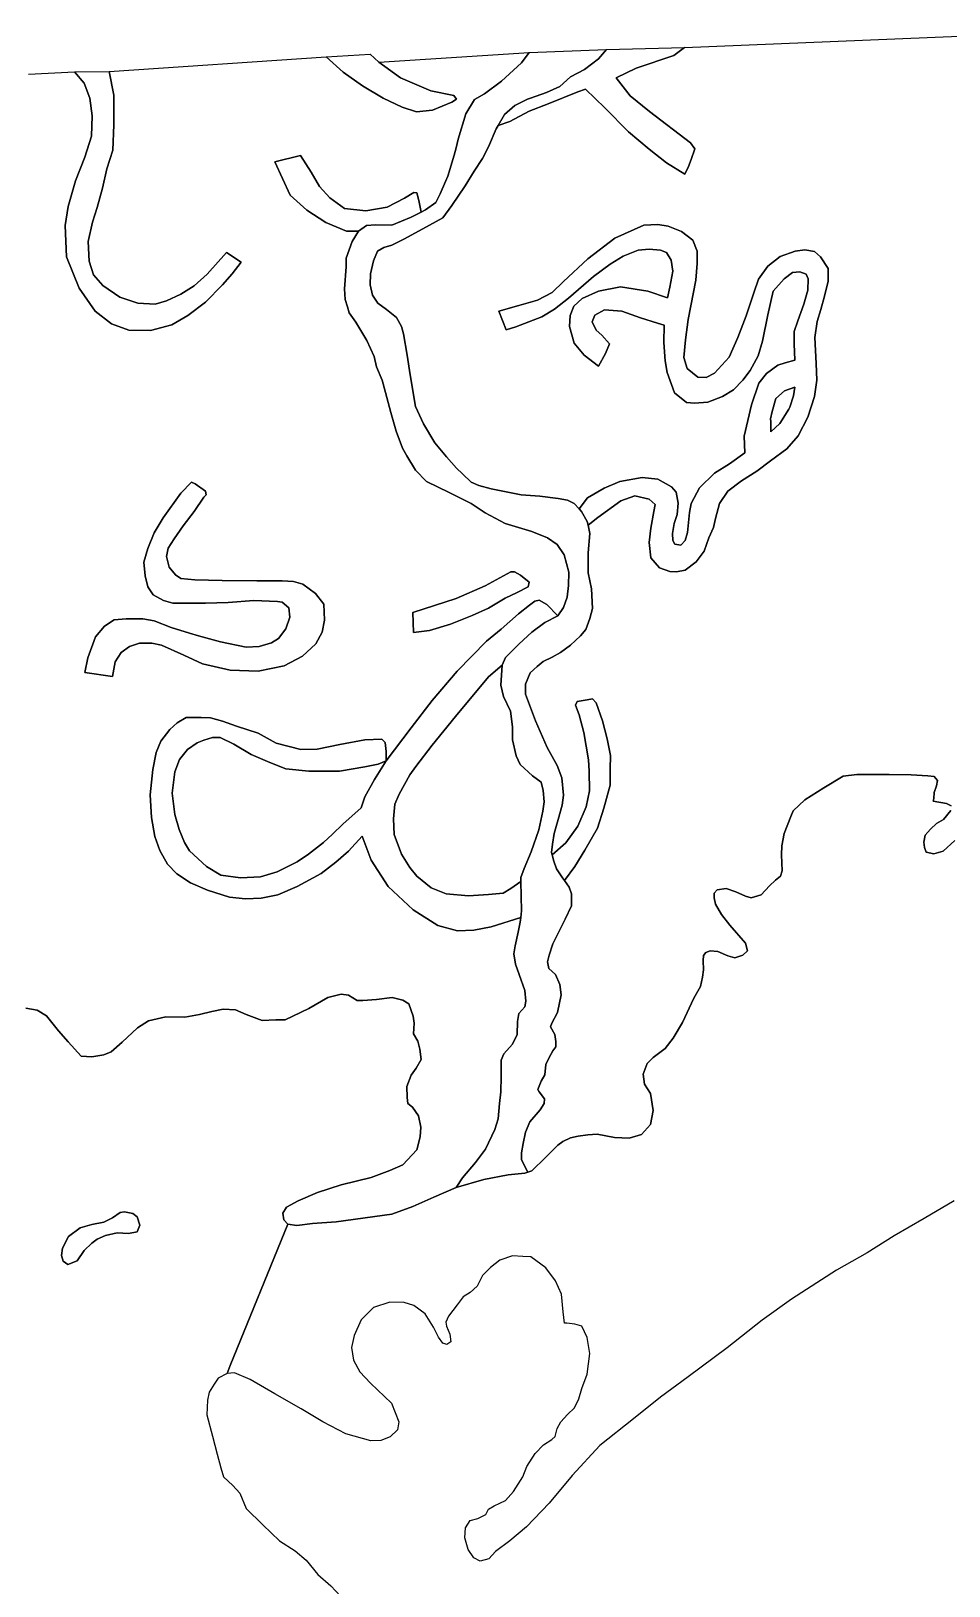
# Model space of a CAD drawing. Header units: inches. Extents: x 288635 to 1232953, y 676945 to 1655780.
# Drawn here: x 362941 to 382226, y 744896 to 777545 of the extents above; entities that cross this region are included whole.
import ezdxf

# ---------------------------------------------------------------- set-up
doc = ezdxf.new("R2010")
doc.units = ezdxf.units.IN
doc.header["$MEASUREMENT"] = 0

msp = doc.modelspace()

# ---------------------------------------------------------------- linework, layer by layer
at = {"color": 1}
for points in [[(382272.2355, 761277.1502), (382175.7153, 761322.8703), (381896.3148, 761373.6704), (381906.4748, 761429.5505), (381916.6348, 761556.5508), (381962.3549, 761698.7911), (381987.7549, 761810.5513), (381916.6348, 761891.8315), (381779.4745, 761907.0715), (381428.9538, 761927.3915), (380966.6729, 761932.4716), (380291.0316, 761932.4716), (380001.471, 761896.9115), (379600.1502, 761653.071), (379198.8294, 761404.1505), (378954.9889, 761170.47), (378904.1888, 761053.6298), (378761.9485, 760692.9491), (378716.2284, 760433.8686), (378706.0684, 760250.9882), (378721.3084, 759910.6275), (378685.7483, 759798.8673), (378584.1481, 759717.5871), (378457.1479, 759595.6669), (378279.3475, 759407.7065), (378071.0671, 759346.7464), (377954.2269, 759377.2264), (377751.0265, 759473.7466), (377542.7461, 759539.7868), (377354.7857, 759514.3867), (377293.8256, 759443.2666), (377293.8256, 759346.7464), (377324.3056, 759209.5861), (377446.2259, 758996.2257), (377624.0262, 758772.7052), (377949.1469, 758391.7045), (377994.867, 758229.1441), (377893.2668, 758137.704), (377725.6264, 758086.9039), (377583.3861, 758127.5439), (377370.0257, 758218.9841), (377207.4654, 758229.1441), (377121.1052, 758193.5841), (377070.3051, 758132.624), (377065.2251, 758031.0238), (377070.3051, 757832.9034), (377049.9851, 757680.5031), (377004.265, 757482.3827), (376867.1047, 757238.5422), (376628.3442, 756725.4611), (376430.2238, 756395.2605), (376262.5835, 756181.9001), (376008.583, 755993.9397), (375886.6627, 755866.9394), (375800.3026, 755643.419), (375830.7826, 755435.1386), (375957.7829, 755237.0182), (376008.583, 754876.3374), (375952.7029, 754581.6969), (375769.8225, 754373.4164), (375505.662, 754297.2163), (375200.8614, 754312.4563), (374835.1006, 754383.5765), (374642.0603, 754368.3364), (374438.8598, 754342.9364), (374276.2995, 754307.3763), (374113.7392, 754231.1762), (374007.059, 754149.896), (373747.9785, 753890.8155), (373463.4979, 753611.4149), (373375.2741, 753584.0351), (373241.5505, 753846.1528), (373241.5505, 753988.393), (373277.1106, 754186.5134), (373327.9107, 754425.2739), (373419.3509, 754643.7144), (373637.7913, 754892.6349), (373719.4948, 755028.9485), (373729.6549, 755120.3886), (373612.8146, 755267.7089), (373587.4146, 755318.509), (373658.5347, 755496.3094), (373734.7349, 755628.3897), (373755.0549, 755841.7501), (373816.015, 755978.9104), (373902.3752, 756131.3107), (373968.4153, 756212.5908), (373968.4153, 756329.4311), (373948.0953, 756471.6713), (373856.6551, 756634.2317), (373882.0552, 756715.5118), (373998.8954, 756933.9523), (374080.1756, 757309.873), (374049.6955, 757523.2334), (373958.2553, 757736.5939), (373816.015, 757858.5141), (373790.615, 758000.7544), (373826.175, 758137.9147), (373902.3752, 758381.7552), (374161.4557, 758894.8362), (374298.616, 759179.3168), (374298.616, 759428.2373), (374247.8159, 759570.4775), (374145.4983, 759709.3371), (374363.9866, 760005.3497), (374572.267, 760345.7104), (374841.5075, 760807.9913), (374973.5878, 761224.5521), (375105.668, 761707.1531), (375105.668, 762047.5138), (375115.8281, 762331.9943), (375044.7079, 762682.515), (374948.1877, 763063.5158), (374816.1075, 763439.4366), (374734.8273, 763525.7967), (374623.0671, 763505.4767), (374414.7867, 763469.9166), (374379.2266, 763393.7165), (374455.4267, 763190.5161), (374551.9469, 762819.6753), (374653.5471, 762240.5542), (374669.4432, 762001.7461), (374673.8672, 761590.3129), (374602.747, 761255.0322), (374430.0267, 760848.6314), (374176.0262, 760498.1107), (373890.9822, 760246.4937), (373876.9751, 760296.919), (373897.2952, 760474.7194), (373932.8553, 760693.1598), (374012.8654, 760992.8804), (374099.2256, 761292.601), (374129.7057, 761500.8814), (374089.0656, 761861.5621), (373992.5454, 762125.7227), (373784.265, 762501.6434), (373540.4245, 763060.4445), (373332.1441, 763619.2456), (373332.1441, 763832.6061), (373428.6643, 764066.2865), (373570.9045, 764203.4468), (373702.9848, 764310.127), (373890.9452, 764401.5672), (374063.6655, 764498.0874), (374271.9459, 764650.4877), (374485.3064, 764843.5281), (374597.0666, 764980.6884), (374683.4268, 765209.2888), (374739.3069, 765417.5692), (374713.9068, 765834.1301), (374647.8667, 766169.4107), (374647.8667, 766585.9716), (374683.4268, 766992.3724), (374644.5721, 767168.9844), (374852.1896, 767332.5165), (375329.7106, 767677.9572), (375624.3512, 767784.6374), (375929.1518, 767713.5172), (376051.072, 767601.757), (376025.672, 767459.5167), (375959.6319, 767108.996), (375929.1518, 766809.2754), (375959.6319, 766484.1548), (376142.5122, 766275.8743), (376360.9527, 766194.5942), (376503.1929, 766189.5142), (376680.9933, 766225.0742), (376914.6738, 766397.7946), (377082.3141, 766626.395), (377178.8343, 766905.7956), (377280.4345, 767124.236), (377321.0746, 767307.1164), (377407.4347, 767627.1571), (377580.1551, 767886.2376), (377864.6357, 768099.598), (378189.7563, 768302.7984), (378479.3169, 768521.2388), (378819.6776, 768770.1593), (379058.4381, 769049.5599), (379261.6385, 769440.7207), (379403.8787, 769872.5215), (379449.5988, 770217.9622), (379434.3588, 770563.4029), (379408.9588, 771112.044), (379459.7589, 771447.3247), (379535.959, 771696.2452), (379612.1592, 771980.7258), (379688.3593, 772295.6864), (379688.3593, 772559.8469), (379529.4163, 772804.0385), (379398.7987, 772915.4476), (379200.6783, 772951.0077), (378997.4779, 772920.5276), (378682.5173, 772813.8474), (378418.3568, 772605.567), (378225.3164, 772336.3265), (378128.7962, 772051.8459), (377966.2359, 771569.2449), (377793.5155, 771112.044), (377610.6352, 770700.5632), (377300.7545, 770360.2025), (377122.9542, 770268.7623), (376950.2338, 770278.9224), (376725.6974, 770459.0087), (376654.5772, 770687.6092), (376690.1373, 771063.5299), (376746.0174, 771490.2508), (376801.8975, 771774.7313), (376908.5778, 772313.2124), (376939.0578, 772663.7331), (376939.0578, 772922.8136), (376847.6176, 773151.4141), (376603.7771, 773339.3745), (376329.4566, 773451.1347), (376111.0162, 773481.6148), (375816.3756, 773466.3747), (375206.7743, 773197.1342), (374637.8132, 772765.3333), (374124.7322, 772287.8124), (373885.9717, 772054.1319), (373581.1711, 771896.6516), (373190.0103, 771784.8914), (372768.3695, 771662.9711), (372925.8498, 771271.8103), (373129.0502, 771332.7705), (373672.6113, 771546.1309), (373941.8518, 771703.6112), (374231.4124, 771937.2917), (374754.6534, 772389.4126), (375105.1741, 772653.5731), (375379.4947, 772816.1334), (375694.4553, 772943.1337), (375928.1358, 772963.4537), (376166.8963, 772948.2137), (376288.8165, 772897.4136), (376390.4167, 772734.8533), (376425.9768, 772506.2528), (376359.9367, 772170.9721), (376314.7267, 771944.9225), (375901.3363, 772085.5127), (375327.2951, 772171.8729), (374859.9342, 772080.4327), (374519.5735, 771933.1124), (374346.8531, 771770.5521), (374265.573, 771572.4317), (374250.333, 771338.7512), (374351.9332, 770993.3105), (374560.2136, 770739.31), (374859.9342, 770510.7095), (375007.2545, 770774.8701), (375093.6146, 770978.0705), (374931.0543, 771160.9508), (374814.2141, 771267.631), (374727.8539, 771440.3514), (374783.734, 771582.5917), (374992.0144, 771694.3519), (375352.6952, 771663.8718), (375743.8559, 771526.7116), (376104.5367, 771409.8713), (376242.0487, 771369.5065), (376238.0164, 771002.5698), (376263.4165, 770621.569), (376304.0565, 770372.6485), (376456.4568, 769951.0077), (376710.4574, 769747.8073), (376879.1137, 769735.3613), (377163.5943, 769750.6013), (377468.3949, 769872.5215), (377702.0753, 770014.7618), (377895.1157, 770217.9622), (378052.596, 770421.1626), (378220.2364, 770725.9632), (378311.6766, 771030.7639), (378418.3568, 771589.565), (378535.197, 772087.406), (378763.7975, 772341.4065), (378941.5978, 772473.4867), (379093.9981, 772488.7268), (379226.0784, 772437.9267), (379266.7185, 772341.4065), (379261.6385, 772102.646), (379180.3583, 771808.0054), (379048.278, 771462.5647), (378977.1579, 771239.0443), (378972.0779, 770974.8837), (378987.9087, 770637.9135), (378784.3479, 770581.3005), (378631.9476, 770530.5004), (378393.1871, 770357.7801), (378230.6267, 770149.4996), (378078.2264, 769697.3787), (377920.7461, 769042.0574), (377935.5185, 768687.116), (377615.7152, 768460.2787), (377300.7545, 768262.1583), (376985.7939, 767952.2777), (376813.0736, 767622.077), (376777.5135, 767434.1167), (376731.7934, 767017.5558), (376680.9933, 766844.8355), (376589.5531, 766753.3953), (376467.6329, 766773.7153), (376426.9928, 766849.9155), (376416.8328, 766992.1558), (376452.3928, 767205.5162), (376518.433, 767393.4766), (376538.753, 767632.2371), (376493.0329, 767865.9175), (376396.5127, 767977.6778), (376112.0322, 768135.1581), (375781.8315, 768170.7181), (375314.4706, 768084.358), (374979.1899, 767947.1977), (374633.7492, 767743.9973), (374454.2927, 767516.2004), (374353.2261, 767627.3737), (374210.9858, 767693.4138), (374017.9454, 767728.9739), (373626.7846, 767779.774), (373240.7039, 767810.254), (372610.7826, 767932.1743), (372351.7021, 768003.2944), (372184.0618, 768074.4146), (372006.2614, 768247.1349), (371879.2612, 768363.9751), (371665.9007, 768607.8156), (371422.0602, 768897.3762), (371183.2998, 769298.697), (371015.6594, 769664.4577), (370903.8992, 770324.8591), (370842.9391, 770741.4199), (370766.7389, 771188.4608), (370721.0188, 771340.8611), (370619.4186, 771528.8215), (370411.1382, 771696.4618), (370228.2579, 771833.6221), (370116.4976, 772001.2624), (370065.6975, 772219.7028), (370070.7775, 772448.3033), (370136.8177, 772722.6238), (370218.0978, 772920.7442), (370350.1781, 773002.0244), (370517.8184, 773052.8245), (370787.059, 773179.8248), (371315.38, 773469.3853), (371589.7006, 773621.7856), (371782.741, 773880.8662), (372062.1415, 774292.347), (372250.1019, 774602.2276), (372427.9023, 774871.4681), (372549.8225, 775115.3086), (372712.3828, 775491.2294), (372753.2001, 775560.0358), (373002.9672, 775646.066), (373409.368, 775861.9664), (373803.0688, 776020.7167), (374431.72, 776268.3672), (374590.7425, 776323.474), (374998.1412, 775933.9332), (375495.9821, 775431.0122), (375927.783, 775065.2515), (376293.5437, 774775.6909), (376674.5445, 774542.0104), (376755.8247, 774699.4908), (376811.7048, 774851.8911), (376887.9049, 775075.4115), (376796.4647, 775197.3317), (375932.863, 775857.7331), (375531.5422, 776182.8537), (375232.8693, 776566.1266), (375650.9225, 776763.6682), (376444.674, 777030.3687), (376666.9245, 777201.8191), (384997.5877, 777545.1069)], [(362886.7875, 776639.8875), (363849.8093, 776688.077), (364058.0897, 776454.3966), (364174.9299, 776134.3559), (364225.73, 775763.5152), (364210.49, 775341.8743), (364068.2497, 774899.9134), (363875.2093, 774402.0724), (363722.809, 773858.5114), (363660.0709, 773464.8811), (363685.4709, 772804.4798), (363949.6315, 772144.0785), (364289.9922, 771661.4775), (364630.3528, 771397.317), (364996.1136, 771265.2367), (365453.3145, 771255.0767), (365895.2754, 771376.997), (366235.636, 771570.0373), (366606.4768, 771849.4379), (366962.0775, 772220.2786), (367165.2779, 772448.8791), (367353.2383, 772692.7196), (367048.4377, 772895.92), (366642.0369, 772443.7991), (366367.7163, 772194.8786), (366088.3158, 772022.1582), (365783.5151, 771879.918), (365544.7547, 771813.8778), (365184.0739, 771829.1179), (364808.1532, 771956.1181), (364447.4725, 772199.9586), (364254.4321, 772428.5591), (364162.9919, 772713.0396), (364137.5919, 773124.5204), (364229.032, 773530.9213), (364327.3302, 773843.2713), (364439.0905, 774249.6721), (364530.5306, 774656.073), (364657.5309, 775047.2337), (364677.8509, 775575.5548), (364677.8509, 776200.396), (364581.3307, 776698.237), (369144.2206, 777007.712), (369499.8213, 776682.5913), (369906.2221, 776393.0307), (370338.0229, 776139.0302), (370739.3438, 775945.9898), (371039.0644, 775849.4696), (371374.345, 775885.0297), (371780.7458, 776052.6701), (371882.346, 776118.7102), (371826.4659, 776194.9103), (371338.785, 776291.4305), (370703.7837, 776560.6711), (370246.5828, 776895.9517), (373408.3442, 777096.5126), (373245.7839, 776878.0722), (372824.143, 776497.0714), (372468.5423, 776227.8309), (372260.2619, 776105.9106), (372077.3815, 775806.19), (371917.7612, 775278.1795), (371869.1011, 775094.9886), (371833.5411, 774942.5883), (371696.3808, 774500.6274), (371647.2458, 774383.3373), (371538.9005, 774124.7067), (371442.3803, 773946.9063), (371229.0199, 773789.426), (371137.1649, 773742.7201), (371089.7233, 773990.1154), (371049.0833, 774147.5957), (370983.0431, 774157.7557), (370790.0027, 774035.8355), (370419.162, 773847.8751), (369977.2011, 773771.6749), (369525.0802, 773822.475), (369220.2796, 774040.9155), (369001.8392, 774284.756), (368824.0388, 774579.3966), (368600.5184, 774934.9973), (368062.0373, 774797.837), (368387.1579, 774101.8756), (368732.5986, 773781.835), (369133.9194, 773522.7544), (369570.8003, 773344.9541), (369816.777, 773342.3851), (369684.6968, 773123.9446), (369557.6965, 772773.4239), (369557.6965, 772595.6236), (369527.2164, 772133.3427), (369537.3765, 771909.8222), (369588.1766, 771752.3419), (369623.7366, 771630.4217), (369765.9769, 771432.3013), (369994.5774, 771051.3005), (370152.0577, 770710.9398), (370197.7778, 770497.5794), (370314.618, 770213.0988), (370390.8182, 769954.0183), (370497.4984, 769537.4575), (370609.2586, 769141.2167), (370746.4189, 768785.616), (370832.7791, 768623.0556), (371020.7394, 768323.335), (371249.3399, 768089.6546), (371726.8608, 767855.9741), (372189.1418, 767627.3737), (372478.7024, 767429.2533), (372900.3432, 767205.7328), (373464.2243, 767038.0925), (373794.425, 766900.9322), (373992.5454, 766763.7719), (374139.8657, 766550.4115), (374236.3859, 766184.6508), (374231.3059, 765905.2502), (374205.9058, 765656.3297), (374129.7057, 765437.8893), (374007.7854, 765265.1689), (373775.6729, 765506.2559), (373618.1926, 765597.6961), (373521.6724, 765577.376), (373409.9121, 765491.0158), (373181.3117, 765308.1355), (372820.631, 764988.0948), (372510.7503, 764734.0943), (371896.0691, 764104.1731), (371367.7481, 763489.4918), (370925.7872, 762915.4507), (370402.5461, 762219.4893), (370402.5461, 762219.4893), (370398.6656, 762418.9944), (370378.3455, 762606.9547), (370312.3054, 762678.0749), (369956.7047, 762662.8348), (369428.3836, 762561.2346), (368950.8627, 762464.7144), (368610.502, 762459.6344), (368092.341, 762591.7147), (367711.3402, 762805.0751), (367259.2193, 762952.3954), (366964.5787, 763053.9956), (366710.5782, 763125.1158), (366512.4578, 763130.1958), (366202.5772, 763130.1958), (366009.5368, 763018.4356), (365857.1365, 762881.2753), (365669.1761, 762632.3548), (365567.5759, 762398.6743), (365496.4558, 762037.9936), (365440.5757, 761504.5925), (365471.0557, 761032.1516), (365542.1759, 760630.8308), (365648.8561, 760341.2702), (365806.3364, 760051.7096), (366004.4568, 759848.5092), (366288.9374, 759660.5488), (366649.6181, 759503.0685), (367111.899, 759360.8282), (367447.1797, 759325.2682), (367772.3003, 759340.5082), (368122.821, 759406.5483), (368529.2218, 759579.2687), (369037.2228, 759853.5892), (369347.1035, 760092.3497), (369611.264, 760326.0302), (369899.6251, 760639.6061), (370087.5855, 760136.6851), (370443.1862, 759582.964), (370966.4273, 759095.2831), (371484.5883, 758765.0824), (371901.1491, 758648.2422), (372241.5098, 758668.5622), (372607.2705, 758734.6023), (373229.0764, 758931.8132), (373216.5738, 758833.8761), (373175.9337, 758620.5156), (373114.9736, 758336.0351), (373084.4936, 758168.3947), (373120.0536, 757949.9543), (373196.2538, 757731.5139), (373318.174, 757401.3132), (373338.4941, 757177.7928), (373313.094, 757055.8725), (373186.0938, 756918.7122), (373160.6937, 756751.0719), (373155.6137, 756471.6713), (373059.0935, 756268.4709), (372876.2131, 756065.2705), (372820.333, 755938.2703), (372815.253, 755592.8296), (372810.173, 755267.7089), (372784.773, 755028.9485), (372753.8696, 754704.6745), (372682.7494, 754481.154), (372489.709, 754064.5932), (372276.3486, 753790.2726), (372002.0281, 753465.152), (371869.9478, 753261.9516), (371404.9207, 753062.1438), (370964.6531, 752859.79), (370522.6922, 752702.3097), (369354.2899, 752539.7494), (368851.3689, 752509.2693), (368526.2482, 752463.5492), (368333.2078, 752488.9493), (368249.2058, 752584.6829), (368228.8857, 752721.8432), (368310.1659, 752848.8434), (368554.0064, 752980.9237), (368955.3272, 753153.644), (369458.2482, 753316.2044), (370083.0894, 753473.6847), (370479.3302, 753615.925), (370748.5708, 753737.8452), (371048.2914, 754052.8058), (371114.3315, 754327.1264), (371129.5715, 754530.3268), (371083.8514, 754769.0873), (370951.7712, 754946.8876), (370855.251, 755028.1678), (370840.011, 755155.168), (370834.931, 755383.7685), (370926.3711, 755622.529), (371033.0513, 755769.8493), (371139.7316, 755952.7296), (371109.2515, 756166.0901), (371063.5314, 756333.7304), (370977.1712, 756486.1307), (370992.4113, 756709.6512), (370967.0112, 756856.9715), (370880.651, 757116.052), (370753.6508, 757197.3321), (370530.1303, 757253.2122), (370199.9297, 757207.4922), (369910.3691, 757187.1721), (369793.5289, 757187.1721), (369610.6485, 757304.0123), (369453.1682, 757324.3324), (369173.7676, 757253.2122), (368777.5268, 757019.5318), (368437.1662, 756856.9715), (368279.6858, 756780.7713), (368081.5654, 756780.7713), (367797.0849, 756770.6113), (367461.8042, 756892.5315), (367238.2838, 756994.1317), (366974.1232, 757004.2917), (366740.4428, 756958.5717), (366476.2822, 756892.5315), (366171.4816, 756841.7314), (365775.2408, 756846.8114), (365404.4001, 756760.4513), (365175.7996, 756613.131), (364855.759, 756313.4104), (364622.0785, 756110.21), (364469.6782, 756049.2498), (364215.6777, 756008.6098), (363991.7392, 756016.4753), (363718.5141, 756323.2317), (363515.3136, 756551.8322), (363266.3931, 756866.7928), (363068.2728, 756983.633), (362829.5123, 757024.2731)], [(382338.2756, 752981.4937), (381708.3544, 752610.6529), (381078.4331, 752244.8922), (380504.392, 751889.2915), (379864.3107, 751523.5307), (378919.4288, 750913.9295), (378304.7476, 750477.0486), (377568.1461, 749892.8475), (376750.2645, 749283.2463), (376166.0633, 748861.6054), (375597.1022, 748404.4045), (374890.9808, 747845.6034), (374311.8596, 747215.6821), (373829.2586, 746636.561), (373346.6577, 746138.72), (373001.217, 745838.9994), (372701.4964, 745620.5589), (372559.2561, 745463.0786), (372376.3757, 745417.3585), (372244.2955, 745488.4787), (372122.3752, 745661.199), (372056.3351, 745905.0395), (372066.4951, 746118.3999), (372168.0953, 746270.8002), (372325.5756, 746311.4403), (372498.296, 746392.7205), (372549.0961, 746509.5607), (372671.0163, 746580.6809), (372909.7768, 746692.4411), (373077.4171, 746875.3214), (373270.4575, 747185.2021), (373356.8177, 747403.6425), (373534.618, 747677.963), (373707.3384, 747855.7634), (373885.1387, 747972.6036), (373951.1789, 748033.5638), (373996.899, 748201.2041), (374073.0991, 748343.4444), (374210.2594, 748495.8447), (374357.5797, 748633.005), (374449.0199, 748820.9653), (374515.06, 749039.4058), (374626.8202, 749344.2064), (374682.7003, 749776.0072), (374621.7402, 750111.2879), (374509.98, 750350.0484), (374362.6597, 750390.6885), (374200.0994, 750411.0085), (374149.2993, 750411.0085), (374123.8992, 750649.769), (374083.2591, 751020.6097), (373956.2589, 751305.0903), (373758.1385, 751574.3308), (373443.1779, 751808.0113), (373271.2455, 751815.675), (373052.805, 751825.835), (372789.2234, 751736.2611), (372591.103, 751583.8608), (372423.4627, 751416.2205), (372311.7025, 751192.7), (372164.3822, 751055.5397), (372017.0619, 750969.1796), (371895.1416, 750796.4592), (371712.2613, 750562.7788), (371656.3812, 750430.6985), (371666.5412, 750349.4183), (371737.6613, 750181.778), (371763.0614, 750024.2977), (371676.7012, 749968.4176), (371590.341, 749993.8176), (371503.9809, 750120.8179), (371397.3006, 750329.0983), (371219.5003, 750608.4989), (370985.8198, 750786.2992), (370782.6194, 750847.2593), (370477.8188, 750857.4194), (370132.3781, 750740.5791), (369873.2976, 750481.4986), (369725.9773, 750156.378), (369670.0972, 749902.3774), (369715.8173, 749633.1369), (369847.8975, 749394.3764), (370071.418, 749155.6159), (370513.3789, 748733.9751), (370665.7792, 748342.8143), (370640.3791, 748170.094), (370487.9788, 748022.7737), (370289.8584, 747946.5735), (370076.498, 747941.4935), (369553.2569, 748088.8138), (369070.656, 748337.7343), (368613.4551, 748612.0549), (368064.814, 748932.0955), (367546.6529, 749226.7361), (367216.4523, 749368.9764), (367058.972, 749358.8164), (367126.6972, 749525.182), (368333.2078, 752488.9493), (368526.2482, 752463.5492), (368851.3689, 752509.2693), (369354.2899, 752539.7494), (370522.6922, 752702.3097), (370964.6531, 752859.79), (371404.9207, 753062.1438), (371869.9478, 753261.9516), (372453.6461, 753427.3082), (372965.6569, 753525.0547), (373316.1776, 753565.6948), (373375.2741, 753584.0351), (373463.4979, 753611.4149), (373747.9785, 753890.8155), (374007.059, 754149.896), (374113.7392, 754231.1762), (374276.2995, 754307.3763), (374438.8598, 754342.9364), (374642.0603, 754368.3364), (374835.1006, 754383.5765), (375200.8614, 754312.4563), (375505.662, 754297.2163), (375769.8225, 754373.4164), (375952.7029, 754581.6969), (376008.583, 754876.3374), (375957.7829, 755237.0182), (375830.7826, 755435.1386), (375800.3026, 755643.419), (375886.6627, 755866.9394), (376008.583, 755993.9397), (376262.5835, 756181.9001), (376430.2238, 756395.2605), (376628.3442, 756725.4611), (376867.1047, 757238.5422), (377004.265, 757482.3827), (377049.9851, 757680.5031), (377070.3051, 757832.9034), (377065.2251, 758031.0238), (377070.3051, 758132.624), (377121.1052, 758193.5841), (377207.4654, 758229.1441), (377370.0257, 758218.9841), (377583.3861, 758127.5439), (377725.6264, 758086.9039), (377893.2668, 758137.704), (377994.867, 758229.1441), (377949.1469, 758391.7045), (377624.0262, 758772.7052), (377446.2259, 758996.2257), (377324.3056, 759209.5861), (377293.8256, 759346.7464), (377293.8256, 759443.2666), (377354.7857, 759514.3867), (377542.7461, 759539.7868), (377751.0265, 759473.7466), (377954.2269, 759377.2264), (378071.0671, 759346.7464), (378279.3475, 759407.7065), (378457.1479, 759595.6669), (378584.1481, 759717.5871), (378685.7483, 759798.8673), (378721.3084, 759910.6275), (378706.0684, 760250.9882), (378716.2284, 760433.8686), (378761.9485, 760692.9491), (378904.1888, 761053.6298), (378954.9889, 761170.47), (379198.8294, 761404.1505), (379600.1502, 761653.071), (380001.471, 761896.9115), (380291.0316, 761932.4716), (380966.6729, 761932.4716), (381428.9538, 761927.3915), (381779.4745, 761907.0715), (381916.6348, 761891.8315), (381987.7549, 761810.5513), (381962.3549, 761698.7911), (381916.6348, 761556.5508), (381906.4748, 761429.5505), (381896.3148, 761373.6704), (382175.7153, 761322.8703), (382272.2355, 761277.1502)], [(382267.1555, 761175.55), (382114.7552, 760987.5897), (381962.3549, 760906.3095), (381840.4347, 760789.4693), (381723.5944, 760662.469), (381698.1944, 760515.1487), (381713.4344, 760403.3885), (381748.9945, 760301.7883), (381911.5548, 760271.3082), (382104.5952, 760327.1883), (382346.4866, 760550.7529)], [(382346.4866, 760550.7529), (382104.5952, 760327.1883), (381911.5548, 760271.3082), (381748.9945, 760301.7883), (381713.4344, 760403.3885), (381698.1944, 760515.1487), (381723.5944, 760662.469), (381840.4347, 760789.4693), (381962.3549, 760906.3095), (382114.7552, 760987.5897), (382267.1555, 761175.55)], [(362829.5123, 757024.2731), (363068.2728, 756983.633), (363266.3931, 756866.7928), (363515.3136, 756551.8322), (363718.5141, 756323.2317), (363991.7392, 756016.4753), (364215.6777, 756008.6098), (364469.6782, 756049.2498), (364622.0785, 756110.21), (364855.759, 756313.4104), (365175.7996, 756613.131), (365404.4001, 756760.4513), (365775.2408, 756846.8114), (366171.4816, 756841.7314), (366476.2822, 756892.5315), (366740.4428, 756958.5717), (366974.1232, 757004.2917), (367238.2838, 756994.1317), (367461.8042, 756892.5315), (367797.0849, 756770.6113), (368081.5654, 756780.7713), (368279.6858, 756780.7713), (368437.1662, 756856.9715), (368777.5268, 757019.5318), (369173.7676, 757253.2122), (369453.1682, 757324.3324), (369610.6485, 757304.0123), (369793.5289, 757187.1721), (369910.3691, 757187.1721), (370199.9297, 757207.4922), (370530.1303, 757253.2122), (370753.6508, 757197.3321), (370880.651, 757116.052), (370967.0112, 756856.9715), (370992.4113, 756709.6512), (370977.1712, 756486.1307), (371063.5314, 756333.7304), (371109.2515, 756166.0901), (371139.7316, 755952.7296), (371033.0513, 755769.8493), (370926.3711, 755622.529), (370834.931, 755383.7685), (370840.011, 755155.168), (370855.251, 755028.1678), (370951.7712, 754946.8876), (371083.8514, 754769.0873), (371129.5715, 754530.3268), (371114.3315, 754327.1264), (371048.2914, 754052.8058), (370748.5708, 753737.8452), (370479.3302, 753615.925), (370083.0894, 753473.6847), (369458.2482, 753316.2044), (368955.3272, 753153.644), (368554.0064, 752980.9237), (368310.1659, 752848.8434), (368228.8857, 752721.8432), (368249.2058, 752584.6829), (368333.2078, 752488.9493), (367126.6972, 749525.182), (367058.972, 749358.8164), (366873.7712, 749256.808), (366787.4111, 749129.8078), (366685.8109, 748967.2474), (366645.1708, 748794.5271), (366635.0108, 748484.6465), (366751.851, 748037.6056), (366853.4512, 747661.6848), (366924.5713, 747377.2043), (366980.4515, 747189.2439), (367178.5718, 747001.2835), (367325.8921, 746843.8032), (367463.0524, 746523.7625), (367808.4931, 746178.3219), (368159.0138, 745843.0412), (368489.2145, 745634.7608), (368722.8949, 745436.6404), (368966.7354, 745131.8398), (369241.056, 744898.1593), (369449.3364, 744674.6388)]]:
    msp.add_lwpolyline(points, dxfattribs=at)
for points in [[(371374.345, 775885.0297), (371039.0644, 775849.4696), (370739.3438, 775945.9898), (370338.0229, 776139.0302), (369906.2221, 776393.0307), (369499.8213, 776682.5913), (369144.2206, 777007.712), (370063.7024, 777058.5121), (370246.5828, 776895.9517), (370703.7837, 776560.6711), (371338.785, 776291.4305), (371826.4659, 776194.9103), (371882.346, 776118.7102), (371780.7458, 776052.6701), (371374.345, 775885.0297)], [(371315.38, 773469.3853), (370787.059, 773179.8248), (370517.8184, 773052.8245), (370350.1781, 773002.0244), (370218.0978, 772920.7442), (370136.8177, 772722.6238), (370070.7775, 772448.3033), (370065.6975, 772219.7028), (370116.4976, 772001.2624), (370228.2579, 771833.6221), (370411.1382, 771696.4618), (370619.4186, 771528.8215), (370721.0188, 771340.8611), (370766.7389, 771188.4608), (370842.9391, 770741.4199), (370903.8992, 770324.8591), (371015.6594, 769664.4577), (371183.2998, 769298.697), (371422.0602, 768897.3762), (371665.9007, 768607.8156), (371879.2612, 768363.9751), (372006.2614, 768247.1349), (372184.0618, 768074.4146), (372351.7021, 768003.2944), (372610.7826, 767932.1743), (373240.7039, 767810.254), (373626.7846, 767779.774), (374017.9454, 767728.9739), (374210.9858, 767693.4138), (374353.2261, 767627.3737), (374454.2927, 767516.2004), (374505.6264, 767459.7333), (374627.5466, 767246.3729), (374644.5721, 767168.9844), (374683.4268, 766992.3724), (374647.8667, 766585.9716), (374647.8667, 766169.4107), (374713.9068, 765834.1301), (374739.3069, 765417.5692), (374683.4268, 765209.2888), (374597.0666, 764980.6884), (374485.3064, 764843.5281), (374271.9459, 764650.4877), (374063.6655, 764498.0874), (373890.9452, 764401.5672), (373702.9848, 764310.127), (373570.9045, 764203.4468), (373428.6643, 764066.2865), (373332.1441, 763832.6061), (373332.1441, 763619.2456), (373540.4245, 763060.4445), (373784.265, 762501.6434), (373992.5454, 762125.7227), (374089.0656, 761861.5621), (374129.7057, 761500.8814), (374099.2256, 761292.601), (374012.8654, 760992.8804), (373932.8553, 760693.1598), (373897.2952, 760474.7194), (373876.9751, 760296.919), (373890.9822, 760246.4937), (373927.7753, 760114.0386), (373978.5754, 759951.4783), (374105.5756, 759763.5179), (374145.4983, 759709.3371), (374247.8159, 759570.4775), (374298.616, 759428.2373), (374298.616, 759179.3168), (374161.4557, 758894.8362), (373902.3752, 758381.7552), (373826.175, 758137.9147), (373790.615, 758000.7544), (373816.015, 757858.5141), (373958.2553, 757736.5939), (374049.6955, 757523.2334), (374080.1756, 757309.873), (373998.8954, 756933.9523), (373882.0552, 756715.5118), (373856.6551, 756634.2317), (373948.0953, 756471.6713), (373968.4153, 756329.4311), (373968.4153, 756212.5908), (373902.3752, 756131.3107), (373816.015, 755978.9104), (373755.0549, 755841.7501), (373734.7349, 755628.3897), (373658.5347, 755496.3094), (373587.4146, 755318.509), (373612.8146, 755267.7089), (373729.6549, 755120.3886), (373719.4948, 755028.9485), (373637.7913, 754892.6349), (373419.3509, 754643.7144), (373327.9107, 754425.2739), (373277.1106, 754186.5134), (373241.5505, 753988.393), (373241.5505, 753846.1528), (373375.2741, 753584.0351), (373316.1776, 753565.6948), (372965.6569, 753525.0547), (372453.6461, 753427.3082), (371869.9478, 753261.9516), (372002.0281, 753465.152), (372276.3486, 753790.2726), (372489.709, 754064.5932), (372682.7494, 754481.154), (372753.8696, 754704.6745), (372784.773, 755028.9485), (372810.173, 755267.7089), (372815.253, 755592.8296), (372820.333, 755938.2703), (372876.2131, 756065.2705), (373059.0935, 756268.4709), (373155.6137, 756471.6713), (373160.6937, 756751.0719), (373186.0938, 756918.7122), (373313.094, 757055.8725), (373338.4941, 757177.7928), (373318.174, 757401.3132), (373196.2538, 757731.5139), (373120.0536, 757949.9543), (373084.4936, 758168.3947), (373114.9736, 758336.0351), (373175.9337, 758620.5156), (373216.5738, 758833.8761), (373229.0764, 758931.8132), (373247.0539, 759072.6365), (373233.6557, 759684.4868), (373231.8139, 759768.5979), (373297.854, 759961.6383), (373450.2543, 760312.159), (373607.7346, 760769.3599), (373692.8248, 761165.6007), (373723.3048, 761358.6411), (373697.9048, 761597.4016), (373657.2647, 761770.1219), (373479.4644, 761907.2822), (373220.3838, 762140.9627), (373134.0237, 762323.843), (373052.7435, 762664.2037), (373052.7435, 762938.5243), (373012.1034, 763263.6449), (372869.8631, 763573.5255), (372813.983, 763812.286), (372839.3831, 764228.8469), (372905.4232, 764391.4072), (373190.307, 764668.6941), (373286.424, 764762.2479), (373464.2243, 764924.8083), (373733.4649, 765122.9286), (374007.7854, 765265.1689), (374129.7057, 765437.8893), (374205.9058, 765656.3297), (374231.3059, 765905.2502), (374236.3859, 766184.6508), (374139.8657, 766550.4115), (373992.5454, 766763.7719), (373794.425, 766900.9322), (373464.2243, 767038.0925), (372900.3432, 767205.7328), (372478.7024, 767429.2533), (372189.1418, 767627.3737), (371726.8608, 767855.9741), (371249.3399, 768089.6546), (371020.7394, 768323.335), (370832.7791, 768623.0556), (370746.4189, 768785.616), (370609.2586, 769141.2167), (370497.4984, 769537.4575), (370390.8182, 769954.0183), (370314.618, 770213.0988), (370197.7778, 770497.5794), (370152.0577, 770710.9398), (369994.5774, 771051.3005), (369765.9769, 771432.3013), (369623.7366, 771630.4217), (369588.1766, 771752.3419), (369537.3765, 771909.8222), (369527.2164, 772133.3427), (369557.6965, 772595.6236), (369557.6965, 772773.4239), (369684.6968, 773123.9446), (369816.777, 773342.3851), (369989.4974, 773464.3053), (370177.4577, 773479.5454), (370522.8984, 773469.3853), (370929.2993, 773637.0257), (371137.1649, 773742.7201), (371229.0199, 773789.426), (371442.3803, 773946.9063), (371538.9005, 774124.7067), (371647.2458, 774383.3373), (371696.3808, 774500.6274), (371833.5411, 774942.5883), (371869.1011, 775094.9886), (371917.7612, 775278.1795), (372077.3815, 775806.19), (372260.2619, 776105.9106), (372468.5423, 776227.8309), (372824.143, 776497.0714), (373245.7839, 776878.0722), (373408.3442, 777096.5126), (375033.9475, 777157.4727), (374866.3071, 776959.3523), (374571.6665, 776740.9119), (374277.0259, 776583.4316), (374053.5055, 776380.2312), (373769.0249, 776253.2309), (373431.4646, 776137.8622), (373367.7041, 776116.0706), (373103.5436, 775983.9904), (372890.1832, 775790.95), (372753.2001, 775560.0358), (372712.3828, 775491.2294), (372549.8225, 775115.3086), (372427.9023, 774871.4681), (372250.1019, 774602.2276), (372062.1415, 774292.347), (371782.741, 773880.8662), (371589.7006, 773621.7856), (371315.38, 773469.3853)], [(375232.8693, 776566.1266), (375531.5422, 776182.8537), (375932.863, 775857.7331), (376796.4647, 775197.3317), (376887.9049, 775075.4115), (376811.7048, 774851.8911), (376755.8247, 774699.4908), (376674.5445, 774542.0104), (376293.5437, 774775.6909), (375927.783, 775065.2515), (375495.9821, 775431.0122), (374998.1412, 775933.9332), (374590.7425, 776323.474), (374431.72, 776268.3672), (373803.0688, 776020.7167), (373409.368, 775861.9664), (373002.9672, 775646.066), (372753.2001, 775560.0358), (372890.1832, 775790.95), (373103.5436, 775983.9904), (373367.7041, 776116.0706), (373431.4646, 776137.8622), (373769.0249, 776253.2309), (374053.5055, 776380.2312), (374277.0259, 776583.4316), (374571.6665, 776740.9119), (374866.3071, 776959.3523), (375033.9475, 777157.4727), (376666.9245, 777201.8191), (376444.674, 777030.3687), (375650.9225, 776763.6682), (375232.8693, 776566.1266)], [(365184.0739, 771829.1179), (365544.7547, 771813.8778), (365783.5151, 771879.918), (366088.3158, 772022.1582), (366367.7163, 772194.8786), (366642.0369, 772443.7991), (367048.4377, 772895.92), (367353.2383, 772692.7196), (367165.2779, 772448.8791), (366962.0775, 772220.2786), (366606.4768, 771849.4379), (366235.636, 771570.0373), (365895.2754, 771376.997), (365453.3145, 771255.0767), (364996.1136, 771265.2367), (364630.3528, 771397.317), (364289.9922, 771661.4775), (363949.6315, 772144.0785), (363685.4709, 772804.4798), (363660.0709, 773464.8811), (363722.809, 773858.5114), (363875.2093, 774402.0724), (364068.2497, 774899.9134), (364210.49, 775341.8743), (364225.73, 775763.5152), (364174.9299, 776134.3559), (364058.0897, 776454.3966), (363849.8093, 776688.077), (364581.3307, 776698.237), (364677.8509, 776200.396), (364677.8509, 775575.5548), (364657.5309, 775047.2337), (364530.5306, 774656.073), (364439.0905, 774249.6721), (364327.3302, 773843.2713), (364229.032, 773530.9213), (364137.5919, 773124.5204), (364162.9919, 772713.0396), (364254.4321, 772428.5591), (364447.4725, 772199.9586), (364808.1532, 771956.1181), (365184.0739, 771829.1179)], [(369525.0802, 773822.475), (369977.2011, 773771.6749), (370419.162, 773847.8751), (370790.0027, 774035.8355), (370983.0431, 774157.7557), (371049.0833, 774147.5957), (371089.7233, 773990.1154), (371137.1649, 773742.7201), (370929.2993, 773637.0257), (370522.8984, 773469.3853), (370177.4577, 773479.5454), (369989.4974, 773464.3053), (369816.777, 773342.3851), (369570.8003, 773344.9541), (369133.9194, 773522.7544), (368732.5986, 773781.835), (368387.1579, 774101.8756), (368062.0373, 774797.837), (368600.5184, 774934.9973), (368824.0388, 774579.3966), (369001.8392, 774284.756), (369220.2796, 774040.9155), (369525.0802, 773822.475)], [(376847.6176, 773151.4141), (376939.0578, 772922.8136), (376939.0578, 772663.7331), (376908.5778, 772313.2124), (376801.8975, 771774.7313), (376746.0174, 771490.2508), (376690.1373, 771063.5299), (376654.5772, 770687.6092), (376725.6974, 770459.0087), (376950.2338, 770278.9224), (377122.9542, 770268.7623), (377300.7545, 770360.2025), (377610.6352, 770700.5632), (377793.5155, 771112.044), (377966.2359, 771569.2449), (378128.7962, 772051.8459), (378225.3164, 772336.3265), (378418.3568, 772605.567), (378682.5173, 772813.8474), (378997.4779, 772920.5276), (379200.6783, 772951.0077), (379398.7987, 772915.4476), (379529.4163, 772804.0385), (379688.3593, 772559.8469), (379688.3593, 772295.6864), (379612.1592, 771980.7258), (379535.959, 771696.2452), (379459.7589, 771447.3247), (379408.9588, 771112.044), (379434.3588, 770563.4029), (379449.5988, 770217.9622), (379403.8787, 769872.5215), (379261.6385, 769440.7207), (379058.4381, 769049.5599), (378819.6776, 768770.1593), (378479.3169, 768521.2388), (378189.7563, 768302.7984), (377864.6357, 768099.598), (377580.1551, 767886.2376), (377407.4347, 767627.1571), (377321.0746, 767307.1164), (377280.4345, 767124.236), (377178.8343, 766905.7956), (377082.3141, 766626.395), (376914.6738, 766397.7946), (376680.9933, 766225.0742), (376503.1929, 766189.5142), (376360.9527, 766194.5942), (376142.5122, 766275.8743), (375959.6319, 766484.1548), (375929.1518, 766809.2754), (375959.6319, 767108.996), (376025.672, 767459.5167), (376051.072, 767601.757), (375929.1518, 767713.5172), (375624.3512, 767784.6374), (375329.7106, 767677.9572), (374852.1896, 767332.5165), (374644.5721, 767168.9844), (374627.5466, 767246.3729), (374505.6264, 767459.7333), (374454.2927, 767516.2004), (374633.7492, 767743.9973), (374979.1899, 767947.1977), (375314.4706, 768084.358), (375781.8315, 768170.7181), (376112.0322, 768135.1581), (376396.5127, 767977.6778), (376493.0329, 767865.9175), (376538.753, 767632.2371), (376518.433, 767393.4766), (376452.3928, 767205.5162), (376416.8328, 766992.1558), (376426.9928, 766849.9155), (376467.6329, 766773.7153), (376589.5531, 766753.3953), (376680.9933, 766844.8355), (376731.7934, 767017.5558), (376777.5135, 767434.1167), (376813.0736, 767622.077), (376985.7939, 767952.2777), (377300.7545, 768262.1583), (377615.7152, 768460.2787), (377935.5185, 768687.116), (377920.7461, 769042.0574), (378078.2264, 769697.3787), (378230.6267, 770149.4996), (378393.1871, 770357.7801), (378631.9476, 770530.5004), (378784.3479, 770581.3005), (378987.9087, 770637.9135), (378972.0779, 770974.8837), (378977.1579, 771239.0443), (379048.278, 771462.5647), (379180.3583, 771808.0054), (379261.6385, 772102.646), (379266.7185, 772341.4065), (379226.0784, 772437.9267), (379093.9981, 772488.7268), (378941.5978, 772473.4867), (378763.7975, 772341.4065), (378535.197, 772087.406), (378418.3568, 771589.565), (378311.6766, 771030.7639), (378220.2364, 770725.9632), (378052.596, 770421.1626), (377895.1157, 770217.9622), (377702.0753, 770014.7618), (377468.3949, 769872.5215), (377163.5943, 769750.6013), (376879.1137, 769735.3613), (376710.4574, 769747.8073), (376456.4568, 769951.0077), (376304.0565, 770372.6485), (376263.4165, 770621.569), (376238.0164, 771002.5698), (376242.0487, 771369.5065), (376104.5367, 771409.8713), (375743.8559, 771526.7116), (375352.6952, 771663.8718), (374992.0144, 771694.3519), (374783.734, 771582.5917), (374727.8539, 771440.3514), (374814.2141, 771267.631), (374931.0543, 771160.9508), (375093.6146, 770978.0705), (375007.2545, 770774.8701), (374859.9342, 770510.7095), (374560.2136, 770739.31), (374351.9332, 770993.3105), (374250.333, 771338.7512), (374265.573, 771572.4317), (374346.8531, 771770.5521), (374519.5735, 771933.1124), (374859.9342, 772080.4327), (375327.2951, 772171.8729), (375901.3363, 772085.5127), (376314.7267, 771944.9225), (376359.9367, 772170.9721), (376425.9768, 772506.2528), (376390.4167, 772734.8533), (376288.8165, 772897.4136), (376166.8963, 772948.2137), (375928.1358, 772963.4537), (375694.4553, 772943.1337), (375379.4947, 772816.1334), (375105.1741, 772653.5731), (374754.6534, 772389.4126), (374231.4124, 771937.2917), (373941.8518, 771703.6112), (373672.6113, 771546.1309), (373129.0502, 771332.7705), (372925.8498, 771271.8103), (372768.3695, 771662.9711), (373190.0103, 771784.8914), (373581.1711, 771896.6516), (373885.9717, 772054.1319), (374124.7322, 772287.8124), (374637.8132, 772765.3333), (375206.7743, 773197.1342), (375816.3756, 773466.3747), (376111.0162, 773481.6148), (376329.4566, 773451.1347), (376603.7771, 773339.3745), (376847.6176, 773151.4141)], [(378480.3161, 769338.5551), (378482.7757, 769133.2583), (378672.3573, 769303.5604), (378865.3977, 769603.281), (378880.8565, 769651.3751), (378956.8378, 769887.7616), (378984.8449, 770069.8077), (378774.1878, 769992.0193), (378586.2275, 769829.459), (378510.0273, 769560.2185), (378479.5472, 769402.7382), (378480.3161, 769338.5551)], [(378672.3573, 769303.5604), (378482.7757, 769133.2583), (378480.3161, 769338.5551), (378479.5472, 769402.7382), (378510.0273, 769560.2185), (378586.2275, 769829.459), (378774.1878, 769992.0193), (378984.8449, 770069.8077), (378956.8378, 769887.7616), (378880.8565, 769651.3751), (378865.3977, 769603.281), (378672.3573, 769303.5604)], [(366958.4404, 766007.1749), (367684.8818, 766002.0949), (368213.2029, 766002.0949), (368451.9633, 765986.8548), (368650.0837, 765930.9747), (368919.3243, 765737.9343), (369092.0446, 765514.4139), (369107.2847, 765174.0532), (369056.4846, 764920.0527), (368924.4043, 764681.2922), (368645.0037, 764417.1317), (368258.923, 764213.9313), (367715.3619, 764107.2511), (367121.0007, 764122.4911), (366541.8795, 764259.6514), (366150.7187, 764442.5317), (365683.3578, 764650.8121), (365475.0774, 764691.4522), (365221.0769, 764691.4522), (365007.7165, 764620.3321), (364834.9961, 764498.4118), (364707.9959, 764300.2914), (364652.1157, 763995.4908), (364067.9146, 764076.771), (364133.9547, 764386.6516), (364291.435, 764828.6125), (364484.4754, 765052.133), (364687.6758, 765184.2132), (364941.6763, 765204.5333), (365287.117, 765204.5333), (365525.8775, 765158.8132), (365881.4782, 765021.6529), (366267.559, 764904.8127), (366460.5994, 764843.8525), (366922.8803, 764716.8523), (367461.3614, 764605.0921), (367735.6819, 764620.3321), (367989.6824, 764696.5322), (368137.0027, 764787.9724), (368294.483, 764996.2528), (368380.8432, 765235.0133), (368355.4432, 765433.1337), (368213.2029, 765549.9739), (368116.6827, 765570.294), (367623.9217, 765585.534), (367080.3606, 765544.8939), (366607.9197, 765534.7339), (366221.8389, 765529.6539), (365917.0383, 765529.6539), (365723.9979, 765585.534), (365505.5575, 765707.4543), (365393.7972, 765875.0946), (365337.9171, 766108.7751), (365307.4371, 766393.2556), (365393.7972, 766677.7362), (365525.8775, 767007.9369), (365718.9179, 767322.8975), (366089.7586, 767841.0585), (366313.2791, 768074.739), (366389.4792, 768039.1789), (366607.9197, 767886.7786), (366618.0797, 767805.4985), (366572.3596, 767759.7784), (366364.0792, 767460.0578), (366135.4787, 767155.2572), (365947.5183, 766886.0166), (365820.5181, 766687.8962), (365784.958, 766515.1759), (365840.8381, 766291.6554), (365972.9184, 766124.0151), (366084.6786, 766047.8149), (366384.3992, 766022.4149), (366958.4404, 766007.1749)], [(364652.1157, 763995.4908), (364707.9959, 764300.2914), (364834.9961, 764498.4118), (365007.7165, 764620.3321), (365221.0769, 764691.4522), (365475.0774, 764691.4522), (365683.3578, 764650.8121), (366150.7187, 764442.5317), (366541.8795, 764259.6514), (367121.0007, 764122.4911), (367715.3619, 764107.2511), (368258.923, 764213.9313), (368645.0037, 764417.1317), (368924.4043, 764681.2922), (369056.4846, 764920.0527), (369107.2847, 765174.0532), (369092.0446, 765514.4139), (368919.3243, 765737.9343), (368650.0837, 765930.9747), (368451.9633, 765986.8548), (368213.2029, 766002.0949), (367684.8818, 766002.0949), (366958.4404, 766007.1749), (366384.3992, 766022.4149), (366084.6786, 766047.8149), (365972.9184, 766124.0151), (365840.8381, 766291.6554), (365784.958, 766515.1759), (365820.5181, 766687.8962), (365947.5183, 766886.0166), (366135.4787, 767155.2572), (366364.0792, 767460.0578), (366572.3596, 767759.7784), (366618.0797, 767805.4985), (366607.9197, 767886.7786), (366389.4792, 768039.1789), (366313.2791, 768074.739), (366089.7586, 767841.0585), (365718.9179, 767322.8975), (365525.8775, 767007.9369), (365393.7972, 766677.7362), (365307.4371, 766393.2556), (365337.9171, 766108.7751), (365393.7972, 765875.0946), (365505.5575, 765707.4543), (365723.9979, 765585.534), (365917.0383, 765529.6539), (366221.8389, 765529.6539), (366607.9197, 765534.7339), (367080.3606, 765544.8939), (367623.9217, 765585.534), (368116.6827, 765570.294), (368213.2029, 765549.9739), (368355.4432, 765433.1337), (368380.8432, 765235.0133), (368294.483, 764996.2528), (368137.0027, 764787.9724), (367989.6824, 764696.5322), (367735.6819, 764620.3321), (367461.3614, 764605.0921), (366922.8803, 764716.8523), (366460.5994, 764843.8525), (366267.559, 764904.8127), (365881.4782, 765021.6529), (365525.8775, 765158.8132), (365287.117, 765204.5333), (364941.6763, 765204.5333), (364687.6758, 765184.2132), (364484.4754, 765052.133), (364291.435, 764828.6125), (364133.9547, 764386.6516), (364067.9146, 764076.771), (364652.1157, 763995.4908)], [(371314.8313, 764959.07), (370974.4706, 764918.4299), (370964.3106, 765334.9907), (371873.6324, 765629.6313), (372478.1536, 765898.8719), (373021.7147, 766188.4324), (373097.9149, 766193.5125), (373224.9151, 766117.3123), (373402.7155, 765969.992), (373382.3954, 765878.5518), (373153.795, 765756.6316), (372904.8745, 765634.7113), (372549.2738, 765426.4309), (372208.9131, 765274.0306), (371751.7122, 765091.1503), (371314.8313, 764959.07)], [(373021.7147, 766188.4324), (372478.1536, 765898.8719), (371873.6324, 765629.6313), (370964.3106, 765334.9907), (370974.4706, 764918.4299), (371314.8313, 764959.07), (371751.7122, 765091.1503), (372208.9131, 765274.0306), (372549.2738, 765426.4309), (372904.8745, 765634.7113), (373153.795, 765756.6316), (373382.3954, 765878.5518), (373402.7155, 765969.992), (373224.9151, 766117.3123), (373097.9149, 766193.5125), (373021.7147, 766188.4324)], [(370402.5461, 762219.4893), (370231.0252, 762149.7538), (369956.7047, 762093.8737), (369423.3036, 762002.4335), (368778.1423, 762007.5135), (368295.5414, 762053.2336), (367955.1807, 762185.3139), (367564.0199, 762352.9542), (367198.2592, 762571.3947), (366913.7786, 762713.6349), (366751.2183, 762708.5549), (366568.3379, 762657.7548), (366430.9743, 762602.655), (366227.9772, 762459.6344), (366060.3369, 762246.274), (365963.8167, 761992.2735), (365902.8566, 761545.2326), (365963.8167, 761093.1117), (366050.1769, 760778.1511), (366161.9371, 760508.9105), (366268.6173, 760331.1102), (366629.298, 760000.9095), (366929.0186, 759818.0291), (367340.4995, 759767.229), (367762.1403, 759787.5491), (368112.661, 759889.1493), (368529.2218, 760097.4297), (368767.9823, 760259.99), (369088.0229, 760508.9105), (369271.5428, 760683.1382), (369489.3438, 760889.9113), (369879.3051, 761233.9673), (369950.4252, 761467.6478), (370153.6256, 761828.3285), (370402.5461, 762219.4893), (370925.7872, 762915.4507), (371367.7481, 763489.4918), (371896.0691, 764104.1731), (372510.7503, 764734.0943), (372820.631, 764988.0948), (373181.3117, 765308.1355), (373409.9121, 765491.0158), (373521.6724, 765577.376), (373618.1926, 765597.6961), (373775.6729, 765506.2559), (374007.7854, 765265.1689), (373733.4649, 765122.9286), (373464.2243, 764924.8083), (373286.424, 764762.2479), (373190.307, 764668.6941), (372905.4232, 764391.4072), (372839.3831, 764228.8469), (372551.3904, 763982.2528), (371860.509, 763149.1312), (371367.7481, 762549.69), (371027.3874, 762102.6491), (370895.3071, 761929.9287), (370671.7867, 761523.5279), (370585.4265, 761310.1675), (370554.9464, 761000.2869), (370570.1865, 760675.1662), (370722.5868, 760258.6054), (370895.3071, 759984.2848), (371042.6274, 759801.4045), (371347.428, 759557.564), (371662.3887, 759430.5637), (372129.7496, 759389.9236), (372551.3904, 759415.3237), (372861.2711, 759440.7237), (373023.8314, 759537.2439), (373233.6557, 759684.4868), (373247.0539, 759072.6365), (373229.0764, 758931.8132), (372607.2705, 758734.6023), (372241.5098, 758668.5622), (371901.1491, 758648.2422), (371484.5883, 758765.0824), (370966.4273, 759095.2831), (370443.1862, 759582.964), (370087.5855, 760136.6851), (369899.6251, 760639.6061), (369611.264, 760326.0302), (369347.1035, 760092.3497), (369037.2228, 759853.5892), (368529.2218, 759579.2687), (368122.821, 759406.5483), (367772.3003, 759340.5082), (367447.1797, 759325.2682), (367111.899, 759360.8282), (366649.6181, 759503.0685), (366288.9374, 759660.5488), (366004.4568, 759848.5092), (365806.3364, 760051.7096), (365648.8561, 760341.2702), (365542.1759, 760630.8308), (365471.0557, 761032.1516), (365440.5757, 761504.5925), (365496.4558, 762037.9936), (365567.5759, 762398.6743), (365669.1761, 762632.3548), (365857.1365, 762881.2753), (366009.5368, 763018.4356), (366202.5772, 763130.1958), (366512.4578, 763130.1958), (366710.5782, 763125.1158), (366964.5787, 763053.9956), (367259.2193, 762952.3954), (367711.3402, 762805.0751), (368092.341, 762591.7147), (368610.502, 762459.6344), (368950.8627, 762464.7144), (369428.3836, 762561.2346), (369956.7047, 762662.8348), (370312.3054, 762678.0749), (370378.3455, 762606.9547), (370398.6656, 762418.9944), (370402.5461, 762219.4893)], [(372551.3904, 759415.3237), (372129.7496, 759389.9236), (371662.3887, 759430.5637), (371347.428, 759557.564), (371042.6274, 759801.4045), (370895.3071, 759984.2848), (370722.5868, 760258.6054), (370570.1865, 760675.1662), (370554.9464, 761000.2869), (370585.4265, 761310.1675), (370671.7867, 761523.5279), (370895.3071, 761929.9287), (371027.3874, 762102.6491), (371367.7481, 762549.69), (371860.509, 763149.1312), (372551.3904, 763982.2528), (372839.3831, 764228.8469), (372813.983, 763812.286), (372869.8631, 763573.5255), (373012.1034, 763263.6449), (373052.7435, 762938.5243), (373052.7435, 762664.2037), (373134.0237, 762323.843), (373220.3838, 762140.9627), (373479.4644, 761907.2822), (373657.2647, 761770.1219), (373697.9048, 761597.4016), (373723.3048, 761358.6411), (373692.8248, 761165.6007), (373607.7346, 760769.3599), (373450.2543, 760312.159), (373297.854, 759961.6383), (373231.8139, 759768.5979), (373233.6557, 759684.4868), (373023.8314, 759537.2439), (372861.2711, 759440.7237), (372551.3904, 759415.3237)], [(374363.9866, 760005.3497), (374145.4983, 759709.3371), (374105.5756, 759763.5179), (373978.5754, 759951.4783), (373927.7753, 760114.0386), (373890.9822, 760246.4937), (374176.0262, 760498.1107), (374430.0267, 760848.6314), (374602.747, 761255.0322), (374673.8672, 761590.3129), (374669.4432, 762001.7461), (374653.5471, 762240.5542), (374551.9469, 762819.6753), (374455.4267, 763190.5161), (374379.2266, 763393.7165), (374414.7867, 763469.9166), (374623.0671, 763505.4767), (374734.8273, 763525.7967), (374816.1075, 763439.4366), (374948.1877, 763063.5158), (375044.7079, 762682.515), (375115.8281, 762331.9943), (375105.668, 762047.5138), (375105.668, 761707.1531), (374973.5878, 761224.5521), (374841.5075, 760807.9913), (374572.267, 760345.7104), (374363.9866, 760005.3497)], [(370402.5461, 762219.4893), (370153.6256, 761828.3285), (369950.4252, 761467.6478), (369879.3051, 761233.9673), (369489.3438, 760889.9113), (369271.5428, 760683.1382), (369088.0229, 760508.9105), (368767.9823, 760259.99), (368529.2218, 760097.4297), (368112.661, 759889.1493), (367762.1403, 759787.5491), (367340.4995, 759767.229), (366929.0186, 759818.0291), (366629.298, 760000.9095), (366268.6173, 760331.1102), (366161.9371, 760508.9105), (366050.1769, 760778.1511), (365963.8167, 761093.1117), (365902.8566, 761545.2326), (365963.8167, 761992.2735), (366060.3369, 762246.274), (366227.9772, 762459.6344), (366430.9743, 762602.655), (366568.3379, 762657.7548), (366751.2183, 762708.5549), (366913.7786, 762713.6349), (367198.2592, 762571.3947), (367564.0199, 762352.9542), (367955.1807, 762185.3139), (368295.5414, 762053.2336), (368778.1423, 762007.5135), (369423.3036, 762002.4335), (369956.7047, 762093.8737), (370231.0252, 762149.7538), (370402.5461, 762219.4893)], [(364507.3635, 752255.4694), (364746.124, 752311.3495), (364989.9645, 752296.1095), (365167.7648, 752331.6695), (365228.7249, 752473.9098), (365172.8448, 752646.6302), (365076.3246, 752717.7503), (364903.6043, 752748.2304), (364812.1641, 752738.0703), (364649.6038, 752626.3101), (364466.7234, 752534.8699), (364217.8029, 752484.0698), (363973.9624, 752412.9497), (363730.1219, 752235.1493), (363598.0417, 751986.2288), (363577.7216, 751833.8285), (363618.3617, 751711.9083), (363709.8019, 751645.8682), (363907.9223, 751722.0683), (364055.2426, 751940.5088), (364217.8029, 752092.9091), (364329.5631, 752179.2692), (364507.3635, 752255.4694)], [(365167.7648, 752331.6695), (364989.9645, 752296.1095), (364746.124, 752311.3495), (364507.3635, 752255.4694), (364329.5631, 752179.2692), (364217.8029, 752092.9091), (364055.2426, 751940.5088), (363907.9223, 751722.0683), (363709.8019, 751645.8682), (363618.3617, 751711.9083), (363577.7216, 751833.8285), (363598.0417, 751986.2288), (363730.1219, 752235.1493), (363973.9624, 752412.9497), (364217.8029, 752484.0698), (364466.7234, 752534.8699), (364649.6038, 752626.3101), (364812.1641, 752738.0703), (364903.6043, 752748.2304), (365076.3246, 752717.7503), (365172.8448, 752646.6302), (365228.7249, 752473.9098), (365167.7648, 752331.6695)]]:
    msp.add_lwpolyline(points, close=True, dxfattribs=at)

doc.saveas('drawing.dxf')
